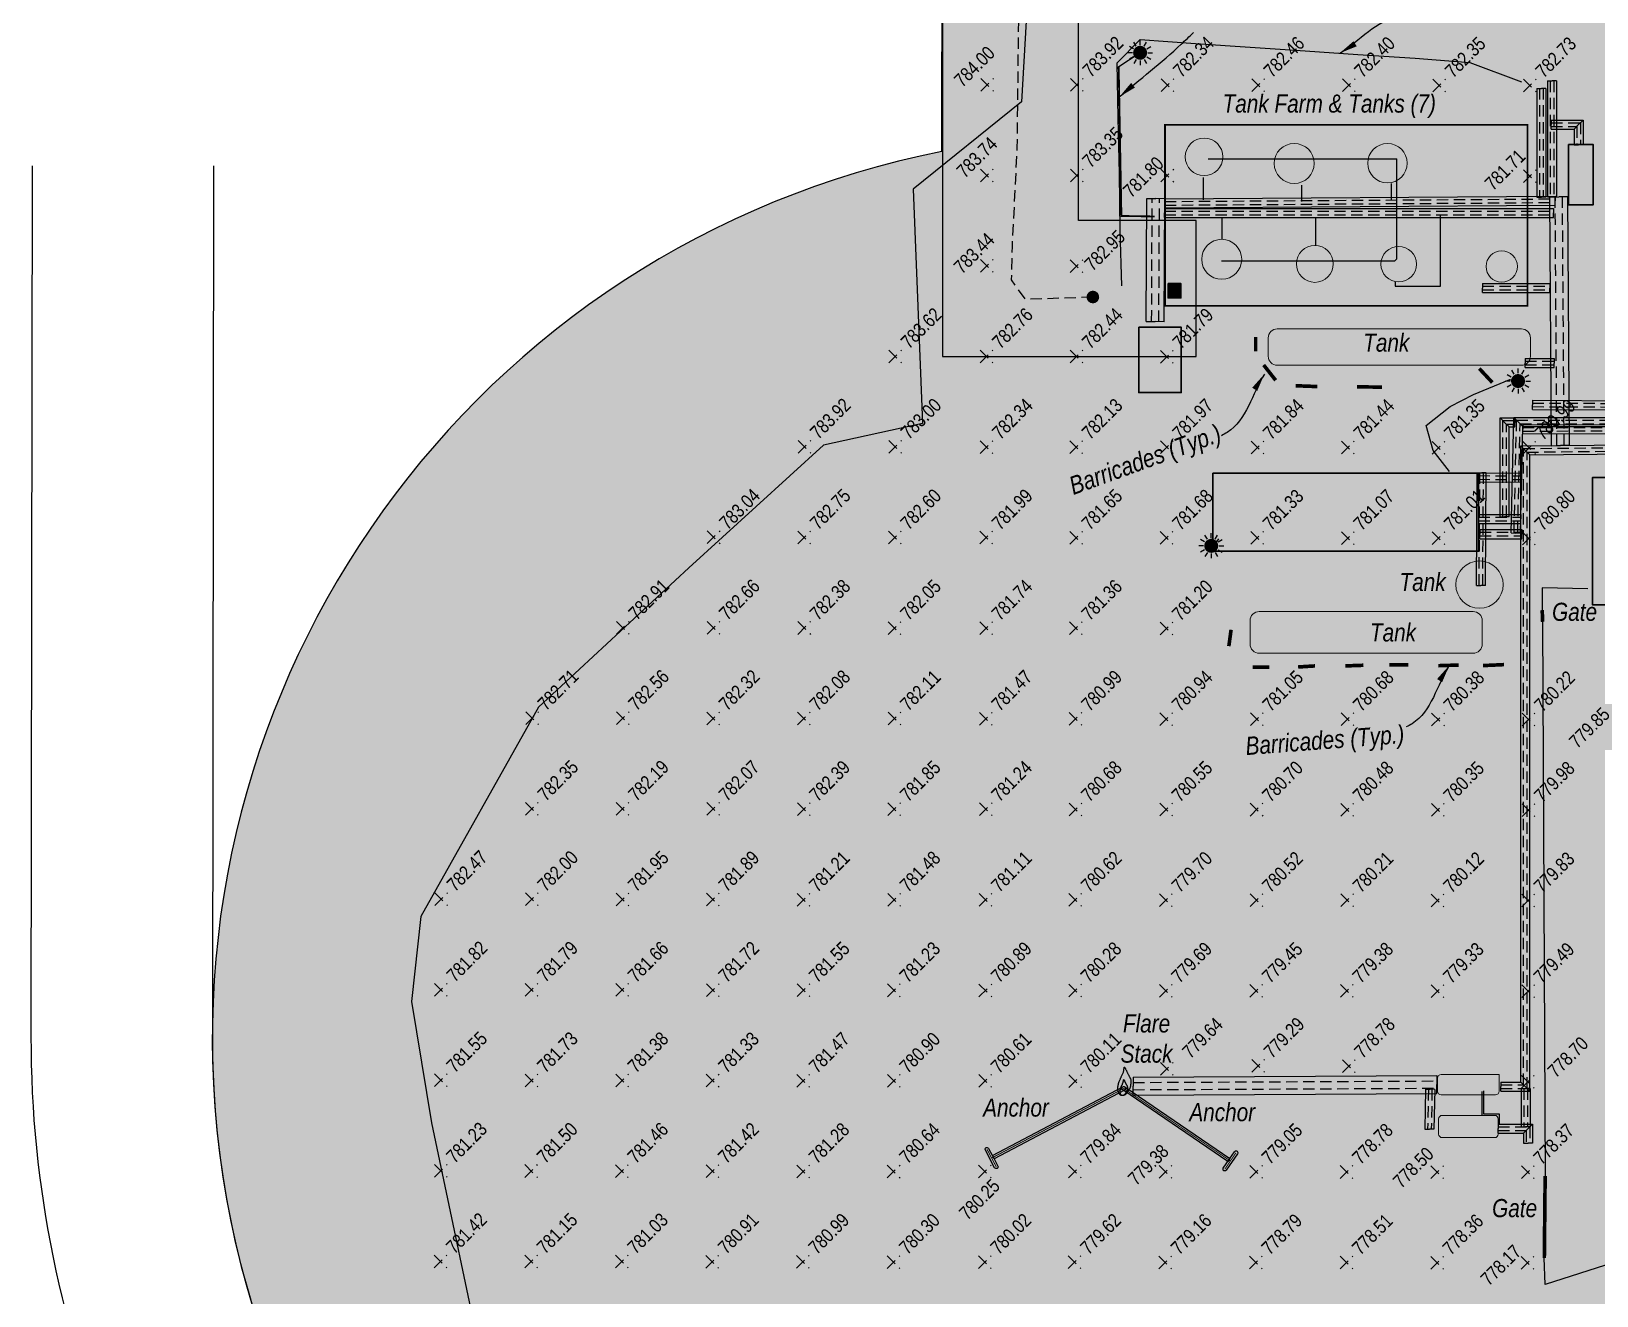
# Model space of a CAD drawing. Extents: x 491646 to 495416, y 6042083 to 6043807.
# Drawn here: x 493519 to 494383, y 6042738 to 6043436 of the extents above; entities that cross this region are included whole.
import ezdxf

# ---------------------------------------------------------------- set-up
doc = ezdxf.new("R2010")
doc.units = 0
doc.header["$LTSCALE"] = 5
doc.header["$PDMODE"] = 3
doc.header["$PDSIZE"] = 3.5
for name, pattern in [('DASHED4', [1.875, 1.25, -0.625]), ('foc-TIELINE', [1.875, 1.25, -0.625]), ('UG_PIPE', [1.875, 1.25, -0.625])]:
    doc.linetypes.add(name, pattern=pattern)
for name, color, linetype in [('AS-CABLE', 224, 'foc-CABLE'), ('AS-FENCE', 48, 'foc-FENCE'), ('AS-PIPE-UG', 44, 'UG_PIPE'), ('AS-POWER-T', 104, 'Continuous'), ('AS-ROADS', 254, 'Continuous'), ('AS-SYMBOL', 7, 'Continuous'), ('C-RW', 13, 'Continuous'), ('CG-NOTES', 7, 'Continuous'), ('P-PROPOSED-H', 21, 'Continuous'), ('T-TIE', 201, 'foc-TIELINE')]:
    doc.layers.add(name, color=color, linetype=linetype)
for name, color, linetype, lineweight in [('AS-GENERAL', 48, 'Continuous', 18), ('T-TEXT', 48, 'Continuous', 18), ('T-TIE-T', 201, 'Continuous', 18)]:
    doc.layers.add(name, color=color, linetype=linetype, lineweight=lineweight)
for name, color, linetype, true_color in [('AS-PIPE-AG', 7, 'Continuous', 0x7d00fa), ('AS-PIPE-RACK', 7, 'Continuous', 0xc48aff), ('AS-STRUCTURE-H', 7, 'Continuous', 0xa8a8a8)]:
    doc.layers.add(name, color=color, linetype=linetype, true_color=true_color)
doc.layers.add('AS-STRUCTURE', color=7, linetype='Continuous', lineweight=30, true_color=0x595959)
doc.styles.add('80CG', font='ARIALN.TTF', dxfattribs={"height": 10})
doc.styles.add('80L', font='ARIALN.TTF', dxfattribs={"height": 10})
doc.styles.add('ELEVATION', font='ARIALN.TTF', dxfattribs={"height": 2.5})
doc.styles.add('foc-LtypeFont', font='ARIALN.TTF', dxfattribs={"height": 7.35})
doc.linetypes.add('foc-CABLE', pattern='A,2,-1,["C",foc-LtypeFont,S=0.2,R=0,X=-0.625,Y=-0.75],-1.24,8', length=12.24)
doc.linetypes.add('foc-FENCE', pattern='A,10,-1,["X",foc-LtypeFont,S=0.2,R=0,X=-0.625,Y=-0.75],-1.24', length=12.24)
doc.dimstyles.new('Compass 5 000', dxfattribs={"dimscale": 5, "dimtxt": 9, "dimasz": 2, "dimexe": 0.2, "dimexo": 0.0625, "dimgap": 0.5, "dimtad": 0, "dimtih": 1, "dimtoh": 1, "dimzin": 0, "dimdsep": 46, "dimtxsty": '80CG', "dimcen": 0.1, "dimse1": 1, "dimse2": 1, "dimclrd": 256, "dimclrt": 256, "dimaunit": 1, "dimadec": 4, "dimazin": 0, "dimtfac": 0.06, "dimtofl": 0, "dimtmove": 0, "dimatfit": 1, "dimfxl": 0.2, "dimtolj": 1, "dimtzin": 0, "dimlwd": -1, "dimarcsym": 0})

# ---------------------------------------------------------------- blocks, each defined once
blk = doc.blocks.new('lightpole')
h = blk.add_hatch(color=255)
h.dxf.hatch_style = 1
h.paths.add_polyline_path([(-0.78, 0, 1), (0.78, 0, 1)])
h.paths.add_polyline_path([(0.68, 0, -1), (-0.68, 0, -1)], flags=16)
h = blk.add_hatch(color=13)
h.dxf.hatch_style = 1
edge = h.paths.add_edge_path()
edge.add_arc((0, 0), 0.682, 0, 360)
at = {"color": 13}
for p, q in [((-0.86, 0), (-1.38, 0)), ((-0.75, 0.43), (-1.19, 0.69)), ((-0.43, 0.75), (-0.69, 1.19)), ((0, 0.86), (0, 1.38)), ((0.43, 0.75), (0.69, 1.19)), ((0.75, 0.43), (1.19, 0.69)), ((0.86, 0), (1.38, 0)), ((-0.75, -0.43), (-1.19, -0.69)), ((-0.43, -0.75), (-0.69, -1.19)), ((0, -0.86), (0, -1.38)), ((0.43, -0.75), (0.69, -1.19)), ((0.75, -0.43), (1.19, -0.69))]:
    blk.add_line(p, q, dxfattribs=at)
blk.add_circle((0, 0), 0.682, dxfattribs=at)
blk = doc.blocks.new('RISER')
h = blk.add_hatch(color=255)
h.dxf.hatch_style = 1
edge = h.paths.add_edge_path()
edge.add_arc((0, 0), 0.7, 0, 360)
blk.add_hatch(color=13).paths.add_polyline_path([(0.58, -0.15), (-0.58, -0.15, 0.774597)])
at = {"color": 13}
blk.add_line((-0.58, -0.15), (0.58, -0.15), dxfattribs=at)
blk.add_circle((0, 0), 0.6, dxfattribs=at)
blk = doc.blocks.new('*U61')
h = blk.add_hatch(color=255)
h.dxf.hatch_style = 1
edge = h.paths.add_edge_path()
edge.add_arc((0, 16.49), 0.2, 0, 180, ccw=False)
edge.add_line((0.2, 16.49), (0.2, 0.2))
edge.add_line((0.2, 0.2), (-0.2, 0.2))
edge.add_line((-0.2, 0.2), (-0.2, 16.49))
h = blk.add_hatch(color=255)
h.dxf.hatch_style = 1
edge = h.paths.add_edge_path()
edge.add_arc((-1.1, 0), 0.2, 90, 270, ccw=False)
edge.add_line((-1.1, 0.2), (0.2, 0.2))
edge.add_line((0.2, 0.2), (1.1, 0.2))
edge.add_arc((1.1, 0), 0.2, -90, 90, ccw=False)
edge.add_line((1.1, -0.2), (-1.1, -0.2))
at = {"color": 255, "flags": 128}
blk.add_lwpolyline([(-0.2, 16.49, -1), (0.2, 16.49), (0.2, 0.2), (-0.2, 0.2)], format="xyb", close=True, dxfattribs=at)
at = {"color": 72, "const_width": 0.1, "flags": 128}
for points in [[(0, 16.49), (0, 0)], [(-1.1, 0), (1.1, 0)]]:
    blk.add_lwpolyline(points, dxfattribs=at)
at = {"color": 255}
blk.add_lwpolyline([(-1.1, -0.2, -1), (-1.1, 0.2), (0.2, 0.2), (1.1, 0.2, -1), (1.1, -0.2)], format="xyb", close=True, dxfattribs=at)
blk = doc.blocks.new('*U62')
h = blk.add_hatch(color=255)
h.dxf.hatch_style = 1
edge = h.paths.add_edge_path()
edge.add_arc((0, 14.25), 0.2, 0, 180, ccw=False)
edge.add_line((0.2, 14.25), (0.2, 0.2))
edge.add_line((0.2, 0.2), (-0.2, 0.2))
edge.add_line((-0.2, 0.2), (-0.2, 14.25))
h = blk.add_hatch(color=255)
h.dxf.hatch_style = 1
edge = h.paths.add_edge_path()
edge.add_arc((-1.1, 0), 0.2, 90, 270, ccw=False)
edge.add_line((-1.1, 0.2), (0.2, 0.2))
edge.add_line((0.2, 0.2), (1.1, 0.2))
edge.add_arc((1.1, 0), 0.2, -90, 90, ccw=False)
edge.add_line((1.1, -0.2), (-1.1, -0.2))
at = {"color": 255, "flags": 128}
blk.add_lwpolyline([(-0.2, 14.25, -1), (0.2, 14.25), (0.2, 0.2), (-0.2, 0.2)], format="xyb", close=True, dxfattribs=at)
at = {"color": 72, "const_width": 0.1, "flags": 128}
for points in [[(0, 14.25), (0, 0)], [(-1.1, 0), (1.1, 0)]]:
    blk.add_lwpolyline(points, dxfattribs=at)
at = {"color": 255}
blk.add_lwpolyline([(-1.1, -0.2, -1), (-1.1, 0.2), (0.2, 0.2), (1.1, 0.2, -1), (1.1, -0.2)], format="xyb", close=True, dxfattribs=at)
blk = doc.blocks.new('FLARE')
h = blk.add_hatch(color=255)
h.dxf.hatch_style = 1
h.paths.add_polyline_path([(0.16, 2.41, 0.114147), (0.13, 2.43), (0.11, 2.44, 0.261551), (0.01, 2.42), (0, 2.41, 0.131268), (-0.03, 2.37), (-0.04, 2.35, 0.041497), (-0.05, 2.33), (-0.05, 2.29, 0.015174), (-0.05, 2.29), (-0.06, 2.24, 0.004376), (-0.06, 2.24), (-0.07, 2.18), (-0.08, 2.11), (-0.09, 2.05), (-0.1, 1.98), (-0.12, 1.91), (-0.14, 1.83), (-0.17, 1.76), (-0.19, 1.68), (-0.22, 1.61), (-0.26, 1.53), (-0.29, 1.46), (-0.32, 1.39), (-0.36, 1.32), (-0.39, 1.25, 0.000505), (-0.39, 1.25), (-0.43, 1.18, 0.002398), (-0.43, 1.18), (-0.46, 1.1, 0.004177), (-0.46, 1.1), (-0.5, 1.03, 0.005735), (-0.5, 1.03), (-0.53, 0.95, 0.006994), (-0.53, 0.95), (-0.56, 0.87, 0.00791), (-0.57, 0.87), (-0.6, 0.78, 0.008323), (-0.6, 0.78), (-0.63, 0.69, 0.008095), (-0.63, 0.68), (-0.66, 0.59, 0.008067), (-0.66, 0.59), (-0.68, 0.49, 0.008387), (-0.68, 0.49), (-0.7, 0.39, 0.009056), (-0.71, 0.38), (-0.72, 0.28, 0.010123), (-0.72, 0.28), (-0.74, 0.18, 0.011689), (-0.74, 0.18), (-0.75, 0.08, 0.013925), (-0.75, 0.08), (-0.75, -0.02, 0.016488), (-0.75, -0.02), (-0.75, -0.11, 0.017255), (-0.75, -0.12), (-0.74, -0.2, 0.01735), (-0.74, -0.2), (-0.73, -0.28, 0.017311), (-0.73, -0.29), (-0.71, -0.36, 0.01715), (-0.71, -0.36), (-0.69, -0.43, 0.016886), (-0.69, -0.44), (-0.66, -0.5, 0.016546), (-0.66, -0.5), (-0.63, -0.56, 0.016164), (-0.63, -0.56), (-0.6, -0.61, 0.016329), (-0.6, -0.62), (-0.57, -0.66, 0.018828), (-0.57, -0.67), (-0.54, -0.71, 0.022087), (-0.53, -0.71), (-0.5, -0.75, 0.025345), (-0.49, -0.76), (-0.46, -0.78, 0.028234), (-0.45, -0.79), (-0.42, -0.82, 0.030298), (-0.41, -0.82), (-0.37, -0.84, 0.031129), (-0.36, -0.85), (-0.32, -0.86, 0.030544), (-0.31, -0.87), (-0.27, -0.88, 0.028465), (-0.26, -0.88), (-0.22, -0.89, 0.025311), (-0.21, -0.89), (-0.16, -0.89, 0.02283), (-0.15, -0.89), (-0.11, -0.89, 0.021226), (-0.1, -0.89), (-0.05, -0.88, 0.020401), (-0.04, -0.88), (0, -0.87, 0.020299), (0.01, -0.87), (0.05, -0.85, 0.020911), (0.06, -0.85), (0.11, -0.83, 0.022277), (0.11, -0.83), (0.15, -0.81, 0.023712), (0.16, -0.8), (0.2, -0.78, 0.022408), (0.21, -0.78), (0.24, -0.75, 0.01993), (0.25, -0.74), (0.28, -0.72, 0.017146), (0.28, -0.71), (0.31, -0.68, 0.014211), (0.32, -0.68), (0.35, -0.64, 0.011221), (0.35, -0.64), (0.37, -0.61, 0.008212), (0.38, -0.61), (0.4, -0.57, 0.005172), (0.4, -0.57), (0.42, -0.54, 0.002523), (0.43, -0.54), (0.45, -0.5, 0.001671), (0.45, -0.5), (0.47, -0.47, 0.001229), (0.47, -0.47), (0.49, -0.44, 0.00075), (0.49, -0.44), (0.51, -0.41, 0.00026), (0.51, -0.41), (0.54, -0.37), (0.56, -0.34), (0.58, -0.3), (0.61, -0.27), (0.63, -0.23, 0.001311), (0.63, -0.23), (0.66, -0.19, 0.003726), (0.66, -0.19), (0.69, -0.15, 0.006065), (0.69, -0.14), (0.72, -0.1, 0.008452), (0.72, -0.1), (0.74, -0.05, 0.010991), (0.75, -0.05), (0.77, 0, 0.013767), (0.77, 0), (0.79, 0.05, 0.016839), (0.8, 0.05), (0.81, 0.1, 0.019104), (0.82, 0.11), (0.83, 0.15, 0.016987), (0.83, 0.16), (0.84, 0.21, 0.013636), (0.84, 0.21), (0.85, 0.26, 0.010244), (0.85, 0.27), (0.86, 0.31, 0.006846), (0.86, 0.32), (0.86, 0.37, 0.003419), (0.86, 0.37), (0.86, 0.41), (0.87, 0.46), (0.87, 0.5), (0.88, 0.54), (0.88, 0.59), (0.89, 0.63, 0.001278), (0.89, 0.63), (0.89, 0.67, 0.004735), (0.89, 0.67), (0.9, 0.71, 0.008354), (0.9, 0.72), (0.9, 0.76, 0.012059), (0.9, 0.76), (0.9, 0.8, 0.015712), (0.9, 0.81), (0.9, 0.85, 0.018457), (0.9, 0.85), (0.9, 0.89, 0.018102), (0.9, 0.9), (0.89, 0.94, 0.016533), (0.89, 0.95), (0.88, 0.99, 0.014576), (0.88, 0.99), (0.87, 1.03, 0.012435), (0.86, 1.04), (0.85, 1.08, 0.010283), (0.85, 1.09), (0.83, 1.13, 0.00824), (0.83, 1.13), (0.81, 1.18, 0.00638), (0.81, 1.18), (0.78, 1.23, 0.004735), (0.78, 1.23), (0.76, 1.29, 0.003388), (0.75, 1.29), (0.73, 1.34, 0.002345), (0.73, 1.34), (0.7, 1.4, 0.001492), (0.7, 1.4), (0.67, 1.46, 0.000746), (0.67, 1.46), (0.63, 1.51), (0.6, 1.57), (0.57, 1.62), (0.55, 1.68), (0.52, 1.73), (0.49, 1.78), (0.47, 1.83), (0.45, 1.87), (0.42, 1.92), (0.4, 1.97), (0.38, 2.02), (0.35, 2.08, 0.000332), (0.35, 2.08), (0.33, 2.13, 0.001849), (0.33, 2.13), (0.3, 2.19, 0.0038), (0.3, 2.19), (0.27, 2.24, 0.006473), (0.27, 2.24), (0.25, 2.29, 0.010865), (0.24, 2.3), (0.22, 2.34, 0.019524), (0.22, 2.34), (0.19, 2.38, 0.041077), (0.18, 2.39)])
at = {"color": 13, "flags": 128}
for points in [[(0.11, -0.72), (0.07, -0.74), (0.03, -0.76), (-0.02, -0.77), (-0.07, -0.78), (-0.11, -0.79), (-0.16, -0.79), (-0.2, -0.79), (-0.25, -0.78), (-0.29, -0.77), (-0.32, -0.76), (-0.36, -0.74), (-0.4, -0.71), (-0.43, -0.68), (-0.46, -0.65), (-0.49, -0.61), (-0.52, -0.56), (-0.54, -0.51), (-0.57, -0.46), (-0.59, -0.4), (-0.61, -0.33), (-0.63, -0.26), (-0.64, -0.19), (-0.65, -0.11), (-0.65, -0.02), (-0.65, 0.07), (-0.64, 0.17), (-0.63, 0.27), (-0.61, 0.36), (-0.58, 0.46), (-0.56, 0.56), (-0.53, 0.66), (-0.5, 0.75), (-0.47, 0.83), (-0.44, 0.91), (-0.41, 0.99), (-0.37, 1.06), (-0.34, 1.13), (-0.3, 1.2), (-0.27, 1.27), (-0.23, 1.34), (-0.2, 1.42), (-0.16, 1.49), (-0.13, 1.57), (-0.1, 1.65), (-0.07, 1.73), (-0.04, 1.8), (-0.02, 1.88), (0, 1.96), (0.01, 2.03), (0.02, 2.1), (0.03, 2.17), (0.04, 2.22), (0.05, 2.27), (0.05, 2.31), (0.06, 2.34), (0.08, 2.35), (0.09, 2.34), (0.11, 2.32), (0.13, 2.29), (0.16, 2.25), (0.18, 2.2), (0.21, 2.14), (0.24, 2.09), (0.26, 2.03), (0.29, 1.98), (0.31, 1.93), (0.33, 1.88), (0.36, 1.83), (0.38, 1.78), (0.41, 1.73), (0.43, 1.68), (0.46, 1.63), (0.49, 1.58), (0.52, 1.52), (0.55, 1.47), (0.58, 1.41), (0.61, 1.35), (0.64, 1.3), (0.67, 1.24), (0.69, 1.19), (0.72, 1.14), (0.74, 1.09), (0.75, 1.05), (0.77, 1), (0.78, 0.96), (0.79, 0.92), (0.8, 0.88), (0.8, 0.84), (0.8, 0.8), (0.8, 0.76), (0.8, 0.72), (0.79, 0.68), (0.79, 0.64), (0.78, 0.6), (0.78, 0.56), (0.77, 0.51), (0.77, 0.47), (0.76, 0.42), (0.76, 0.37), (0.76, 0.33), (0.75, 0.28), (0.74, 0.23), (0.73, 0.18), (0.72, 0.13), (0.7, 0.09), (0.68, 0.04), (0.66, 0), (0.63, -0.05), (0.61, -0.09), (0.58, -0.13), (0.55, -0.17), (0.53, -0.21), (0.5, -0.25), (0.48, -0.28), (0.45, -0.32), (0.43, -0.35), (0.41, -0.38), (0.39, -0.42), (0.37, -0.45), (0.34, -0.48), (0.32, -0.51), (0.3, -0.55), (0.27, -0.58), (0.24, -0.61), (0.21, -0.64), (0.18, -0.67), (0.15, -0.7)], [(0.02, -0.75), (-0.01, -0.76), (-0.03, -0.77), (-0.05, -0.78), (-0.08, -0.78), (-0.11, -0.79), (-0.13, -0.79), (-0.16, -0.79), (-0.18, -0.78), (-0.2, -0.78), (-0.23, -0.77), (-0.25, -0.76), (-0.26, -0.74), (-0.28, -0.73), (-0.3, -0.71), (-0.32, -0.69), (-0.33, -0.66), (-0.35, -0.63), (-0.36, -0.6), (-0.37, -0.57), (-0.39, -0.53), (-0.4, -0.49), (-0.4, -0.45), (-0.41, -0.41), (-0.41, -0.36), (-0.41, -0.31), (-0.4, -0.25), (-0.39, -0.2), (-0.38, -0.14), (-0.37, -0.09), (-0.36, -0.03), (-0.34, 0.02), (-0.32, 0.07), (-0.31, 0.12), (-0.29, 0.16), (-0.27, 0.21), (-0.25, 0.25), (-0.23, 0.29), (-0.21, 0.33), (-0.19, 0.37), (-0.17, 0.41), (-0.15, 0.45), (-0.14, 0.49), (-0.12, 0.53), (-0.1, 0.58), (-0.08, 0.62), (-0.07, 0.66), (-0.06, 0.71), (-0.05, 0.75), (-0.04, 0.79), (-0.03, 0.83), (-0.03, 0.87), (-0.02, 0.9), (-0.02, 0.93), (-0.01, 0.95), (-0.01, 0.96), (0, 0.97), (0.01, 0.96), (0.02, 0.95), (0.03, 0.94), (0.04, 0.91), (0.06, 0.88), (0.07, 0.86), (0.09, 0.82), (0.1, 0.79), (0.12, 0.76), (0.13, 0.74), (0.14, 0.71), (0.16, 0.68), (0.17, 0.65), (0.18, 0.63), (0.2, 0.6), (0.21, 0.57), (0.23, 0.54), (0.25, 0.51), (0.26, 0.47), (0.28, 0.44), (0.3, 0.41), (0.31, 0.38), (0.33, 0.35), (0.34, 0.32), (0.36, 0.29), (0.37, 0.27), (0.38, 0.24), (0.39, 0.22), (0.39, 0.19), (0.4, 0.17), (0.4, 0.15), (0.41, 0.13), (0.41, 0.1), (0.41, 0.08), (0.4, 0.06), (0.4, 0.04), (0.4, 0.01), (0.39, -0.01), (0.39, -0.03), (0.39, -0.06), (0.39, -0.08), (0.38, -0.11), (0.38, -0.14), (0.38, -0.16), (0.38, -0.19), (0.37, -0.22), (0.37, -0.24), (0.36, -0.27), (0.35, -0.3), (0.34, -0.32), (0.32, -0.35), (0.31, -0.37), (0.3, -0.4), (0.28, -0.42), (0.27, -0.44), (0.25, -0.46), (0.24, -0.48), (0.22, -0.5), (0.21, -0.52), (0.2, -0.54), (0.19, -0.56), (0.17, -0.58), (0.16, -0.6), (0.15, -0.61), (0.14, -0.63), (0.12, -0.65), (0.11, -0.67), (0.09, -0.69), (0.08, -0.7), (0.06, -0.72), (0.04, -0.74)]]:
    blk.add_lwpolyline(points, close=True, dxfattribs=at)

msp = doc.modelspace()

# ---------------------------------------------------------------- hatches: boundary and pattern name
at = {"layer": 'AS-ROADS'}
h = msp.add_hatch(color=256, dxfattribs=at)
h.dxf.hatch_style = 1
h.paths.add_polyline_path([(495416.122, 6043512.156), (495416.122, 6043554.565), (494110.862, 6043555.908), (494071.604, 6043496.336), (494065.784, 6043397.45), (494006.097, 6043349.284), (494011.19, 6043219.859), (493956.497, 6043207.909), (493882.29, 6043140.288), (493799.352, 6043063.215), (493734.372, 6042947.761), (493729.221, 6042900.696), (493740.258, 6042833.774), (493770.489, 6042689.418), (493796.277, 6042639.331), (493861.861, 6042570), (493889.997, 6042538.508), (494132.686, 6042494.506), (494452.23, 6042531.668), (494571.913, 6042609.476), (494666.033, 6042657.089), (494738.076, 6042655.928), (494799.661, 6042695.413), (494840.33, 6042791.801), (494891.667, 6042899.062), (494913.744, 6043060.484), (494931.261, 6043092.06), (494923.128, 6043253.482), (494870.839, 6043315.032), (494704.676, 6043398.646), (494629.147, 6043425.356), (494637.281, 6043485.744), (494673.303, 6043515.938)])
at = {"layer": 'AS-STRUCTURE-H'}
h = msp.add_hatch(color=256, dxfattribs=at)
h.dxf.hatch_style = 1
h.paths.add_polyline_path([(494367.8, 6043374.003), (494381.363, 6043374.003), (494381.363, 6043340.611), (494367.8, 6043340.611)])
h = msp.add_hatch(color=256, dxfattribs=at)
h.dxf.hatch_style = 1
h.paths.add_polyline_path([(494146.791, 6043297.15), (494153.879, 6043297.15), (494153.879, 6043289.211), (494146.791, 6043289.211)])
h = msp.add_hatch(color=256, dxfattribs=at)
h.dxf.hatch_style = 1
h.paths.add_polyline_path([(494130.589, 6043272.996), (494154.055, 6043272.996), (494154.055, 6043236.951), (494130.589, 6043236.951)])
h = msp.add_hatch(color=256, dxfattribs=at)
h.dxf.hatch_style = 1
h.paths.add_polyline_path([(494171.464, 6043192.536), (494318.099, 6043192.536), (494318.099, 6043149.383), (494171.464, 6043149.383)])
h = msp.add_hatch(color=256, dxfattribs=at)
h.dxf.hatch_style = 1
h.paths.add_polyline_path([(494406.57, 6043119.796), (494380.973, 6043119.796), (494380.973, 6043190.019), (494406.57, 6043190.019)])
at = {"layer": 'P-PROPOSED-H'}
h = msp.add_hatch(color=256, dxfattribs=at)
h.dxf.hatch_style = 1
edge = h.paths.add_edge_path()
edge.add_line((495019.455, 6042379.566), (495019.938, 6042629.435))
edge.add_line((495019.938, 6042629.435), (495021.403, 6043478.878))
edge.add_line((495021.403, 6043478.878), (494021.873, 6043480.428))
edge.add_line((494021.873, 6043480.428), (494021.778, 6043370.041))
edge.add_line((494021.778, 6043370.041), (494021.883, 6043369.983))
edge.add_arc((494119.014, 6042879.774), 499.739, 101.207434, 273.469934)
edge.add_line((494149.26, 6042380.95), (495019.455, 6042379.566))

# ---------------------------------------------------------------- linework, layer by layer
at = {"layer": 'AS-CABLE', "flags": 128}
for points in [[(494131.348, 6043424.553), (494119.028, 6043416.428)], [(494302.168, 6043193.368), (494293.153, 6043204.993), (494289.203, 6043218.708), (494302.438, 6043229.193), (494315.323, 6043235.943), (494335.468, 6043244.133), (494338.993, 6043243.933)], [(494171.873, 6043152.193), (494174.828, 6043156.298)], [(494171.873, 6043152.193), (494174.828, 6043156.298)]]:
    msp.add_lwpolyline(points, dxfattribs=at)
at = {"layer": 'AS-FENCE', "flags": 128}
for points in [[(494121.252, 6043295.957), (494120.392, 6043326.437), (494119.967, 6043357.852), (494119.187, 6043388.727), (494118.742, 6043419.087), (494131.427, 6043431.837), (494161.827, 6043429.742), (494192.157, 6043427.672), (494222.387, 6043425.587), (494251.492, 6043423.667), (494283.092, 6043421.612), (494313.287, 6043419.147), (494341.797, 6043408.532)], [(494378.523, 6043128.663), (494353.193, 6043129.188), (494353.298, 6043116.868)], [(494353.483, 6043110.453), (494354.823, 6042804.338)], [(494977.188, 6043078.523), (494871.943, 6043006.903), (494847.893, 6042902.363), (494756.938, 6042873.388), (494354.938, 6042744.518), (494354.433, 6042759.203)]]:
    msp.add_lwpolyline(points, dxfattribs=at)
at = {"layer": 'AS-FENCE', "const_width": 2, "flags": 128}
for points in [[(494353.248, 6043116.843), (494353.508, 6043110.378)], [(494354.883, 6042804.358), (494354.433, 6042759.203)]]:
    msp.add_lwpolyline(points, dxfattribs=at)
at = {"layer": 'AS-GENERAL', "const_width": 1}
msp.add_lwpolyline([(494145.05, 6043384.734), (494345.168, 6043384.734), (494345.168, 6043284.834), (494145.05, 6043284.834)], close=True, dxfattribs=at)
at = {"layer": 'AS-GENERAL', "const_width": 2, "flags": 128}
for points in [[(494195.115, 6043267.579), (494195.115, 6043259.75)], [(494199.502, 6043252.199), (494206.145, 6043243.75)], [(494318.528, 6043250.233), (494325.699, 6043242.538)], [(494217.241, 6043240.732), (494229.168, 6043240.279)], [(494251.017, 6043240.122), (494264.906, 6043239.971)], [(494180.305, 6043096.956), (494181.535, 6043106.02)], [(494193.454, 6043085.334), (494202.613, 6043085.334)], [(494218.537, 6043085.454), (494227.876, 6043086.052)], [(494244.602, 6043086.05), (494254.599, 6043086.409)], [(494268.929, 6043086.647), (494279.346, 6043086.647)], [(494295.988, 6043086.168), (494307.183, 6043086.527)], [(494320.618, 6043086.227), (494332.172, 6043086.765)]]:
    msp.add_lwpolyline(points, dxfattribs=at)
at = {"layer": 'AS-GENERAL'}
for points in [[(494207.025, 6043272.111), (494341.772, 6043272.111, -0.4142136), (494346.772, 6043267.111), (494346.772, 6043257.015, -0.4142136), (494341.772, 6043252.015), (494207.025, 6043252.015, -0.4142136), (494202.025, 6043257.015), (494202.025, 6043267.111, -0.4142136)], [(494315.171, 6043093.063), (494197.053, 6043093.063, -0.4142136), (494192.053, 6043098.063), (494192.053, 6043111.074, -0.4142136), (494197.053, 6043116.074), (494315.171, 6043116.074, -0.4142136), (494320.171, 6043111.074), (494320.171, 6043098.063, -0.4142136)], [(494297.495, 6042860.452), (494329.447, 6042860.452), (494329.447, 6042851.217, -0.4142136), (494327.447, 6042849.217), (494297.495, 6042849.217, -0.4142136), (494295.495, 6042851.217), (494295.495, 6042858.452, -0.4142136)], [(494298.097, 6042837.888), (494326.992, 6042837.888, -0.4142136), (494328.992, 6042835.888), (494328.992, 6042827.597, -0.4142136), (494326.992, 6042825.597), (494298.097, 6042825.597, -0.4142136), (494296.097, 6042827.597), (494296.097, 6042835.888, -0.4142136)]]:
    msp.add_lwpolyline(points, format="xyb", close=True, dxfattribs=at)
for centre, radius in [((494166.617, 6043367.107), 10.382), ((494216.378, 6043363.468), 11.031), ((494267.829, 6043363.594), 10.901), ((494176.378, 6043310.538), 11.035), ((494227.783, 6043307.988), 10.17), ((494274.046, 6043307.872), 9.784), ((494330.918, 6043306.597), 8.653), ((494318.654, 6043130.918), 13.06)]:
    msp.add_circle(centre, radius, dxfattribs=at)
at = {"layer": 'AS-PIPE-AG', "const_width": 1, "flags": 128}
msp.add_lwpolyline([(494139.403, 6043334.183), (494121.009, 6043334.482), (494119.505, 6043416.694)], dxfattribs=at)
at = {"layer": 'AS-PIPE-AG', "flags": 128}
for points in [[(494168.963, 6043366.08), (494273.085, 6043366.08)], [(494166.404, 6043343.304), (494166.404, 6043355.679)], [(494220.435, 6043351.46), (494220.435, 6043342.46)], [(494269.963, 6043352.304), (494269.963, 6043343.023)], [(494272.158, 6043298.273), (494272.158, 6043295.742), (494297.033, 6043295.742), (494297.033, 6043335.171)], [(494176.524, 6043321.572), (494176.524, 6043333.155)], [(494228.293, 6043318.145), (494228.293, 6043333.711)], [(494320.008, 6042851.164), (494320.008, 6042837.86)], [(494329.662, 6042833.061), (494329.662, 6042838.533), (494321.011, 6042838.533), (494321.011, 6042851.444)]]:
    msp.add_lwpolyline(points, dxfattribs=at)
msp.add_lwpolyline([(494176.204, 6043309.621), (494271.085, 6043309.621, 0.4142136), (494273.085, 6043311.621), (494273.085, 6043366.08)], format="xyb", dxfattribs=at)
at = {"layer": 'AS-PIPE-RACK', "linetype": 'Continuous'}
for p, q in [((494134.675, 6043276.138), (494134.993, 6043344.054)), ((494134.993, 6043344.054), (494139.992, 6043344.031)), ((494144.992, 6043344.008), (494139.992, 6043344.031)), ((494144.675, 6043276.091), (494144.992, 6043344.008)), ((494357.435, 6043344.907), (494362.435, 6043344.941)), ((494358.368, 6043207.626), (494357.435, 6043344.907)), ((494367.435, 6043344.975), (494362.435, 6043344.941)), ((494368.368, 6043207.694), (494367.435, 6043344.975)), ((494134.675, 6043276.138), (494139.675, 6043276.114)), ((494144.675, 6043276.091), (494139.675, 6043276.114)), ((494358.368, 6043207.626), (494363.368, 6043207.66)), ((494368.368, 6043207.694), (494363.368, 6043207.66)), ((494127.52, 6042859.079), (494295.122, 6042859.889)), ((494127.52, 6042859.079), (494127.545, 6042854.079)), ((494295.122, 6042859.889), (494295.146, 6042854.889)), ((494127.569, 6042849.079), (494127.545, 6042854.079)), ((494288.932, 6042852.344), (494288.534, 6042830.296)), ((494288.932, 6042852.344), (494291.432, 6042852.299)), ((494293.932, 6042852.253), (494291.432, 6042852.299)), ((494293.932, 6042852.253), (494293.533, 6042830.206)), ((494295.17, 6042849.889), (494295.146, 6042854.889)), ((494127.569, 6042849.079), (494295.17, 6042849.889)), ((494288.534, 6042830.296), (494291.034, 6042830.251)), ((494293.533, 6042830.206), (494291.034, 6042830.251))]:
    msp.add_line(p, q, dxfattribs=at)
at = {"layer": 'AS-PIPE-RACK', "linetype": 'DASHED4'}
for p, q in [((494137.675, 6043276.124), (494137.992, 6043344.04)), ((494141.675, 6043276.105), (494141.992, 6043344.022)), ((494361.368, 6043207.646), (494360.435, 6043344.928)), ((494365.368, 6043207.673), (494364.435, 6043344.955)), ((494127.535, 6042856.079), (494295.136, 6042856.889)), ((494127.554, 6042852.079), (494295.155, 6042852.889)), ((494290.432, 6042852.317), (494290.034, 6042830.269)), ((494292.432, 6042852.281), (494292.034, 6042830.233))]:
    msp.add_line(p, q, dxfattribs=at)
at = {"layer": 'AS-PIPE-UG', "flags": 128}
msp.add_lwpolyline([(494105.263, 6043289.668), (494068.148, 6043288.383), (494060.378, 6043299.158), (494060.823, 6043317.603), (494063.538, 6043371.783), (494064.573, 6043466.003), (494063.788, 6043546.763), (494072.038, 6043613.788)], dxfattribs=at)
at = {"layer": 'AS-ROADS', "flags": 128}
msp.add_lwpolyline([(495416.122, 6043554.565), (494110.862, 6043555.908), (494071.604, 6043496.336), (494065.784, 6043397.45), (494006.097, 6043349.284), (494011.19, 6043219.859), (493956.497, 6043207.909), (493882.29, 6043140.288), (493799.352, 6043063.215), (493734.372, 6042947.761), (493729.221, 6042900.696), (493740.258, 6042833.774), (493770.489, 6042689.418), (493796.277, 6042639.331), (493861.861, 6042570), (493889.997, 6042538.508), (494132.686, 6042494.506), (494452.23, 6042531.668)], dxfattribs=at)
at = {"layer": 'AS-STRUCTURE'}
for points in [[(494367.8, 6043374.003), (494381.363, 6043374.003), (494381.363, 6043340.611), (494367.8, 6043340.611)], [(494146.791, 6043297.15), (494153.879, 6043297.15), (494153.879, 6043289.211), (494146.791, 6043289.211)], [(494130.589, 6043272.996), (494154.055, 6043272.996), (494154.055, 6043236.951), (494130.589, 6043236.951)], [(494171.464, 6043192.536), (494318.099, 6043192.536), (494318.099, 6043149.383), (494171.464, 6043149.383)], [(494406.57, 6043119.796), (494380.973, 6043119.796), (494380.973, 6043190.019), (494406.57, 6043190.019)]]:
    msp.add_lwpolyline(points, close=True, dxfattribs=at)
at = {"layer": 'C-RW'}
msp.add_lwpolyline([(495101.977, 6043806.779), (495095.167, 6043705.996), (494022.261, 6043707.912), (494022.322, 6043256.902), (494162.23, 6043256.952), (494162.22, 6043331.913), (494097.273, 6043331.89), (494097.232, 6043632.817), (495165.226, 6043630.909), (495177.109, 6043806.779)], dxfattribs=at)
at = {"layer": 'C-RW', "flags": 128}
msp.add_lwpolyline([(494021.883, 6043369.983, 0.9346587), (494149.26, 6042380.95), (495019.455, 6042379.566), (495019.938, 6042629.435), (495021.403, 6043478.878), (494021.873, 6043480.428), (494021.778, 6043370.041)], format="xyb", dxfattribs=at)
at = {"layer": 'C-RW'}
msp.add_lwpolyline([(493619.955, 6043362.235), (493619.276, 6042881.183, 0.4329021), (494149.26, 6042380.95), (495019.455, 6042379.566), (495020.6, 6042972.705), (494871.045, 6042972.62), (494870.988, 6043072.568), (495120.741, 6043072.71), (495119.21, 6042279.459), (494152.067, 6042280.998, -0.4312586), (493519.328, 6042881.391), (493520.007, 6043362.235)], format="xyb", dxfattribs=at)
at = {"layer": 'CG-NOTES', "linetype": 'Continuous'}
for p, q in [((494350.338, 6043404.931), (494352.838, 6043404.931)), ((494350.338, 6043404.931), (494350.338, 6043344.757)), ((494355.338, 6043404.931), (494352.838, 6043404.931)), ((494355.338, 6043404.931), (494355.338, 6043344.757)), ((494356.203, 6043408.992), (494358.703, 6043408.992)), ((494356.203, 6043408.992), (494356.203, 6043345.014)), ((494361.203, 6043408.992), (494358.703, 6043408.992)), ((494361.203, 6043408.992), (494361.203, 6043345.014)), ((494358.22, 6043387.438), (494358.22, 6043384.938)), ((494358.22, 6043387.438), (494375.817, 6043387.438)), ((494375.817, 6043387.438), (494373.317, 6043384.938)), ((494375.817, 6043387.438), (494375.817, 6043373.66)), ((494358.22, 6043382.438), (494358.22, 6043384.938)), ((494358.22, 6043382.438), (494370.817, 6043382.438)), ((494370.817, 6043382.438), (494373.317, 6043384.938)), ((494370.817, 6043382.438), (494370.817, 6043373.66)), ((494370.817, 6043373.66), (494373.317, 6043373.66)), ((494375.817, 6043373.66), (494373.317, 6043373.66)), ((494145.033, 6043343.951), (494360.349, 6043345.398)), ((494145.033, 6043343.951), (494145.05, 6043341.451)), ((494350.338, 6043344.757), (494352.838, 6043344.757)), ((494355.338, 6043344.757), (494352.838, 6043344.757)), ((494356.203, 6043345.014), (494358.703, 6043345.014)), ((494361.203, 6043345.014), (494358.703, 6043345.014)), ((494360.349, 6043345.398), (494360.365, 6043342.898)), ((494360.382, 6043340.398), (494360.365, 6043342.898)), ((494144.778, 6043338.671), (494144.778, 6043336.171)), ((494144.778, 6043338.671), (494359.536, 6043338.671)), ((494144.778, 6043333.671), (494144.778, 6043336.171)), ((494145.067, 6043338.951), (494145.05, 6043341.451)), ((494145.067, 6043338.951), (494360.382, 6043340.398)), ((494359.536, 6043338.671), (494359.536, 6043336.171)), ((494359.536, 6043333.671), (494359.536, 6043336.171)), ((494144.778, 6043333.671), (494359.536, 6043333.671)), ((494320.35, 6043297.176), (494320.35, 6043294.676)), ((494320.35, 6043297.176), (494357.406, 6043297.176)), ((494320.35, 6043292.176), (494320.35, 6043294.676)), ((494320.35, 6043292.176), (494357.406, 6043292.176)), ((494357.406, 6043297.176), (494357.406, 6043294.676)), ((494357.406, 6043292.176), (494357.406, 6043294.676)), ((494343.787, 6043255.784), (494343.787, 6043253.284)), ((494343.787, 6043255.784), (494359.844, 6043255.784)), ((494343.787, 6043250.784), (494343.787, 6043253.284)), ((494343.787, 6043250.784), (494359.844, 6043250.784)), ((494359.844, 6043255.784), (494359.844, 6043253.284)), ((494359.844, 6043250.784), (494359.844, 6043253.284)), ((494347.973, 6043232.693), (494347.962, 6043230.193)), ((494347.973, 6043232.693), (494757.785, 6043230.81)), ((494330.007, 6043168.319), (494330.007, 6043223.007)), ((494330.007, 6043223.007), (494338.189, 6043223.007)), ((494330.007, 6043223.007), (494332.507, 6043220.507)), ((494336.22, 6043159.487), (494337.664, 6043223.179)), ((494337.664, 6043223.179), (494356.787, 6043223.179)), ((494337.664, 6043223.179), (494340.108, 6043220.679)), ((494338.189, 6043223.007), (494338.189, 6043220.507)), ((494347.95, 6043227.693), (494347.962, 6043230.193)), ((494347.95, 6043227.693), (494757.762, 6043225.81)), ((494356.787, 6043223.179), (494758.942, 6043223.179)), ((494356.787, 6043223.179), (494356.787, 6043220.679)), ((494335.007, 6043218.007), (494332.507, 6043220.507)), ((494335.007, 6043168.319), (494335.007, 6043218.007)), ((494335.007, 6043218.007), (494338.189, 6043218.007)), ((494338.189, 6043218.007), (494338.189, 6043220.507)), ((494342.552, 6043218.179), (494340.108, 6043220.679)), ((494341.219, 6043159.374), (494342.552, 6043218.179)), ((494342.517, 6043219.228), (494806.958, 6043219.625)), ((494342.517, 6043219.228), (494342.519, 6043216.728)), ((494342.521, 6043214.228), (494342.519, 6043216.728)), ((494342.521, 6043214.228), (494806.962, 6043214.625)), ((494342.552, 6043218.179), (494356.787, 6043218.179)), ((494356.787, 6043218.179), (494356.787, 6043220.679)), ((494356.787, 6043218.179), (494758.942, 6043218.179)), ((494341.413, 6043207.538), (494796.121, 6043212.459)), ((494341.413, 6042856.25), (494341.413, 6043207.538)), ((494341.413, 6043207.538), (494343.913, 6043205.065)), ((494346.413, 6043202.592), (494343.913, 6043205.065)), ((494346.413, 6043202.592), (494796.175, 6043207.459)), ((494346.413, 6042851.25), (494346.413, 6043202.592)), ((494316.937, 6043130.394), (494317.347, 6043192.606)), ((494317.347, 6043192.606), (494319.847, 6043192.589)), ((494318.082, 6043187.601), (494318.099, 6043190.101)), ((494318.082, 6043187.601), (494341.736, 6043187.445)), ((494318.115, 6043192.601), (494318.099, 6043190.101)), ((494318.115, 6043192.601), (494341.769, 6043192.445)), ((494322.347, 6043192.573), (494319.847, 6043192.589)), ((494321.937, 6043130.361), (494322.347, 6043192.573)), ((494341.736, 6043187.445), (494341.752, 6043189.945)), ((494341.769, 6043192.445), (494341.752, 6043189.945)), ((494318.092, 6043169.61), (494341.406, 6043169.671)), ((494318.092, 6043169.61), (494318.099, 6043167.11)), ((494318.105, 6043164.61), (494318.099, 6043167.11)), ((494318.105, 6043164.61), (494341.42, 6043164.671)), ((494318.781, 6043161.303), (494318.781, 6043158.803)), ((494318.781, 6043161.303), (494342.096, 6043161.303)), ((494330.007, 6043168.319), (494332.507, 6043168.319)), ((494335.007, 6043168.319), (494332.507, 6043168.319)), ((494341.406, 6043169.671), (494341.413, 6043167.171)), ((494341.42, 6043164.671), (494341.413, 6043167.171)), ((494342.096, 6043161.303), (494342.096, 6043158.803)), ((494318.781, 6043156.303), (494318.781, 6043158.803)), ((494318.781, 6043156.303), (494342.096, 6043156.303)), ((494336.22, 6043159.487), (494338.719, 6043159.43)), ((494341.219, 6043159.374), (494338.719, 6043159.43)), ((494342.096, 6043156.303), (494342.096, 6043158.803)), ((494316.937, 6043130.394), (494319.437, 6043130.378)), ((494321.937, 6043130.361), (494319.437, 6043130.378)), ((494330.449, 6042856.25), (494330.449, 6042853.75)), ((494330.449, 6042856.25), (494341.413, 6042856.25)), ((494330.449, 6042851.25), (494330.449, 6042853.75)), ((494330.449, 6042851.25), (494346.413, 6042851.25)), ((494341.413, 6042856.25), (494343.913, 6042853.75)), ((494341.662, 6042852.759), (494341.592, 6042831.626)), ((494341.662, 6042852.759), (494344.162, 6042852.75)), ((494346.413, 6042851.25), (494343.913, 6042853.75)), ((494346.662, 6042852.742), (494344.162, 6042852.75)), ((494346.662, 6042852.742), (494346.592, 6042831.609)), ((494328.992, 6042833.118), (494328.992, 6042830.618)), ((494328.992, 6042833.118), (494347.925, 6042833.118)), ((494347.925, 6042833.118), (494345.425, 6042830.618)), ((494347.925, 6042833.118), (494347.925, 6042822.619)), ((494328.992, 6042828.118), (494328.992, 6042830.618)), ((494328.992, 6042828.118), (494342.925, 6042828.118)), ((494341.592, 6042831.626), (494344.092, 6042831.618)), ((494342.925, 6042828.118), (494345.425, 6042830.618)), ((494342.925, 6042828.118), (494342.925, 6042822.619)), ((494346.592, 6042831.609), (494344.092, 6042831.618)), ((494342.925, 6042822.619), (494345.425, 6042822.619)), ((494347.925, 6042822.619), (494345.425, 6042822.619))]:
    msp.add_line(p, q, dxfattribs=at)
at = {"layer": 'CG-NOTES', "linetype": 'DASHED4'}
for p, q in [((494351.838, 6043404.931), (494351.838, 6043344.757)), ((494353.838, 6043404.931), (494353.838, 6043344.757)), ((494357.703, 6043408.992), (494357.703, 6043345.014)), ((494359.703, 6043408.992), (494359.703, 6043345.014)), ((494358.22, 6043385.938), (494374.317, 6043385.938)), ((494374.317, 6043385.938), (494374.317, 6043373.66)), ((494358.22, 6043383.938), (494372.317, 6043383.938)), ((494372.317, 6043383.938), (494372.317, 6043373.66)), ((494145.043, 6043342.451), (494360.359, 6043343.898)), ((494144.778, 6043337.171), (494359.536, 6043337.171)), ((494144.778, 6043335.171), (494359.536, 6043335.171)), ((494145.057, 6043340.451), (494360.372, 6043341.898)), ((494320.35, 6043295.676), (494357.406, 6043295.676)), ((494320.35, 6043293.676), (494357.406, 6043293.676)), ((494343.787, 6043254.284), (494359.844, 6043254.284)), ((494343.787, 6043252.284), (494359.844, 6043252.284)), ((494347.966, 6043231.193), (494757.778, 6043229.31)), ((494337.72, 6043159.453), (494339.131, 6043221.679)), ((494339.131, 6043221.679), (494356.787, 6043221.679)), ((494347.957, 6043229.193), (494757.769, 6043227.31)), ((494356.787, 6043221.679), (494758.942, 6043221.679)), ((494331.507, 6043168.319), (494331.507, 6043221.507)), ((494331.507, 6043221.507), (494338.189, 6043221.507)), ((494333.507, 6043168.319), (494333.507, 6043219.507)), ((494333.507, 6043219.507), (494338.189, 6043219.507)), ((494339.719, 6043159.408), (494341.086, 6043219.679)), ((494341.086, 6043219.679), (494356.787, 6043219.679)), ((494342.519, 6043217.728), (494806.959, 6043218.125)), ((494342.52, 6043215.728), (494806.961, 6043216.125)), ((494356.787, 6043219.679), (494758.942, 6043219.679)), ((494342.913, 6043206.054), (494796.137, 6043210.959)), ((494342.913, 6042854.75), (494342.913, 6043206.054)), ((494344.913, 6043204.076), (494796.159, 6043208.959)), ((494344.913, 6042852.75), (494344.913, 6043204.076)), ((494318.092, 6043189.101), (494341.746, 6043188.945)), ((494318.105, 6043191.101), (494341.759, 6043190.945)), ((494318.437, 6043130.385), (494318.847, 6043192.596)), ((494320.437, 6043130.371), (494320.847, 6043192.583)), ((494318.096, 6043168.11), (494341.41, 6043168.171)), ((494318.101, 6043166.11), (494341.416, 6043166.171)), ((494318.781, 6043159.803), (494342.096, 6043159.803)), ((494318.781, 6043157.803), (494342.096, 6043157.803)), ((494330.449, 6042854.75), (494342.913, 6042854.75)), ((494330.449, 6042852.75), (494344.913, 6042852.75)), ((494343.162, 6042852.754), (494343.092, 6042831.621)), ((494345.162, 6042852.747), (494345.092, 6042831.614)), ((494328.992, 6042831.618), (494346.425, 6042831.618)), ((494328.992, 6042829.618), (494344.425, 6042829.618)), ((494344.425, 6042829.618), (494344.425, 6042822.619)), ((494346.425, 6042831.618), (494346.425, 6042822.619))]:
    msp.add_line(p, q, dxfattribs=at)
at = {"layer": 'T-TIE'}
for p in [(494046.848, 6043406.883, 3920), (494096.448, 6043406.833, 3919.6), (494146.448, 6043406.733, 3911.7), (494196.448, 6043406.683, 3912.3), (494246.448, 6043406.633, 3912), (494296.448, 6043406.533, 3911.75), (494346.448, 6043406.483, 3913.65), (494046.748, 6043356.883, 3918.7), (494096.348, 6043356.833, 3916.75), (494146.348, 6043356.733, 3909), (494346.348, 6043356.483, 3908.55), (494046.648, 6043306.883, 3917.2), (494096.248, 6043306.833, 3914.75), (493996.148, 6043256.933, 3918.1), (494046.548, 6043256.883, 3913.8), (494096.148, 6043256.833, 3912.2), (494146.148, 6043256.733, 3908.95), (493946.048, 6043206.983, 3919.6), (493996.048, 6043206.933, 3915), (494046.498, 6043206.883, 3911.7), (494096.048, 6043206.833, 3910.65), (494146.048, 6043206.733, 3909.85), (494196.048, 6043206.683, 3909.2), (494246.048, 6043206.633, 3907.2), (494296.048, 6043206.533, 3906.75), (494346.048, 6043206.483, 3904.95), (493895.948, 6043157.083, 3915.2), (493945.948, 6043156.983, 3913.75), (493995.948, 6043156.933, 3913), (494046.398, 6043156.883, 3909.95), (494095.948, 6043156.833, 3908.25), (494145.948, 6043156.733, 3908.4), (494195.948, 6043156.683, 3906.65), (494245.948, 6043156.633, 3905.35), (494295.948, 6043156.533, 3905.05), (494345.948, 6043156.483, 3904), (493845.848, 6043107.133, 3914.55), (493895.848, 6043107.083, 3913.3), (493945.848, 6043106.983, 3911.9), (493995.848, 6043106.933, 3910.25), (494046.298, 6043106.883, 3908.7), (494095.848, 6043106.833, 3906.8), (494145.848, 6043106.733, 3906), (493795.748, 6043057.183, 3913.55), (493845.748, 6043057.133, 3912.8), (493895.748, 6043057.083, 3911.6), (493945.748, 6043056.983, 3910.4), (493995.748, 6043056.933, 3910.55), (494046.198, 6043056.883, 3907.35), (494095.748, 6043056.833, 3904.95), (494145.748, 6043056.733, 3904.7), (494195.748, 6043056.683, 3905.25), (494245.748, 6043056.633, 3903.4), (494295.748, 6043056.533, 3901.9), (494345.748, 6043056.483, 3901.1), (493795.648, 6043007.183, 3911.75), (493845.648, 6043007.133, 3910.95), (493895.648, 6043007.083, 3910.35), (493945.648, 6043006.983, 3911.95), (493995.648, 6043006.933, 3909.25), (494046.098, 6043006.883, 3906.2), (494095.648, 6043006.833, 3903.4), (494145.648, 6043006.733, 3902.75), (494195.648, 6043006.683, 3903.5), (494245.648, 6043006.633, 3902.4), (494295.648, 6043006.533, 3901.75), (494345.648, 6043006.483, 3899.9), (493745.548, 6042957.283, 3912.35), (493795.548, 6042957.183, 3910), (493845.548, 6042957.133, 3909.75), (493895.548, 6042957.083, 3909.45), (493945.548, 6042956.983, 3906.05), (493995.548, 6042956.933, 3907.4), (494045.998, 6042956.883, 3905.55), (494095.548, 6042956.833, 3903.1), (494145.548, 6042956.733, 3898.5), (494195.548, 6042956.683, 3902.6), (494245.548, 6042956.633, 3901.05), (494295.548, 6042956.533, 3900.6), (494345.548, 6042956.483, 3899.15), (493745.448, 6042907.283, 3909.1), (493795.448, 6042907.183, 3908.95), (493845.448, 6042907.133, 3908.3), (493895.448, 6042907.083, 3908.6), (493945.448, 6042906.983, 3907.75), (493995.448, 6042906.933, 3906.15), (494045.898, 6042906.883, 3904.45), (494095.448, 6042906.833, 3901.4), (494145.448, 6042906.733, 3898.45), (494195.448, 6042906.683, 3897.25), (494245.448, 6042906.633, 3896.9), (494295.448, 6042906.533, 3896.65), (494345.448, 6042906.483, 3897.45), (494196.459, 6042865.164, 3896.45), (494246.459, 6042865.114, 3893.9), (493745.398, 6042857.283, 3907.75), (493795.398, 6042857.183, 3908.65), (493845.398, 6042857.133, 3906.9), (493895.398, 6042857.083, 3906.65), (493945.398, 6042856.983, 3907.35), (493995.398, 6042856.933, 3904.5), (494045.798, 6042856.883, 3903.05), (494095.398, 6042856.833, 3900.55), (494146.037, 6042863.539, 3898.2), (494345.398, 6042856.483, 3893.5), (493745.298, 6042807.283, 3906.15), (493795.298, 6042807.183, 3907.5), (493845.298, 6042807.133, 3907.3), (493895.298, 6042807.083, 3907.1), (493945.298, 6042806.983, 3906.4), (493995.298, 6042806.933, 3903.2), (494045.698, 6042806.883, 3901.25), (494095.298, 6042806.833, 3899.2), (494145.298, 6042806.733, 3896.9), (494195.298, 6042806.683, 3895.25), (494245.298, 6042806.633, 3893.9), (494295.298, 6042806.533, 3892.5), (494345.298, 6042806.483, 3891.85), (493745.198, 6042757.283, 3907.1), (493795.198, 6042757.183, 3905.75), (493845.198, 6042757.133, 3905.15), (493895.198, 6042757.083, 3904.55), (493945.198, 6042756.983, 3904.95), (493995.198, 6042756.933, 3901.5), (494045.598, 6042756.883, 3900.1), (494095.198, 6042756.833, 3898.1), (494145.198, 6042756.733, 3895.8), (494195.198, 6042756.683, 3893.95), (494245.198, 6042756.633, 3892.55), (494295.198, 6042756.533, 3891.8), (494345.198, 6042756.483, 3890.85)]:
    msp.add_point(p, dxfattribs=at)

# ---------------------------------------------------------------- block references
at = {"layer": 'AS-SYMBOL'}
for name, p, xscale, yscale, zscale in [('lightpole', (494131.348, 6043424.553), 5, 5, 5), ('RISER', (494105.248, 6043289.713), 5, 5, 5), ('lightpole', (494339.938, 6043243.333), 5, 5, 5), ('lightpole', (494170.583, 6043152.348), 5, 5, 5), ('FLARE', (494122.278, 6042852.768), 4.997394299999845, 4.997394299999845, 24.98702624999914)]:
    msp.add_blockref(name, p, dxfattribs=dict(at, xscale=xscale, yscale=yscale, zscale=zscale))
for name, p, xscale, yscale, zscale, rotation in [('*U61', (494049.368, 6042814.338), 4.997394299999996, 4.997394299999996, 4.997394299999996, 297.7931850668808), ('*U62', (494181.158, 6042812.718), 4.997394299999863, 4.997394299999863, 4.997394299999863, 55.77657983187532)]:
    msp.add_blockref(name, p, dxfattribs=dict(at, xscale=xscale, yscale=yscale, zscale=zscale, rotation=rotation))

# ---------------------------------------------------------------- texts
at = {"layer": 'AS-GENERAL', "char_height": 10, "attachment_point": 1, "style": '80L'}
for s, width, insert in [('\\pxqc;{\\fArial Narrow|b0|i1|c0|p34;Tank Farm & Tanks (7)}', 119.42921, (494176.003, 6043401.543)), ('{\\fArial Narrow|b0|i1|c0|p34;Tank}', 40.92906, (494254.462, 6043269.548)), ('{\\fArial Narrow|b0|i1|c0|p34;Tank}', 40.92906, (494274.494, 6043137.388)), ('{\\fArial Narrow|b0|i1|c0|p34;Gate}', 24.66344, (494358.707, 6043120.927)), ('{\\fArial Narrow|b0|i1|c0|p34;Tank}', 40.92906, (494258.177, 6043109.543)), ('{\\fArial Narrow|b0|i1|c0|p34;Gate}', 24.66344, (494325.615, 6042791.711))]:
    msp.add_mtext_dynamic_manual_height_columns(s, width=width, gutter_width=50, heights=[0], dxfattribs=dict(at, insert=insert))
for insert, rotation in [((494090.102, 6043189.419), 20), ((494188.111, 6043046.678), 4.398579)]:
    msp.add_mtext_dynamic_manual_height_columns('\\pxqc;{\\fArial Narrow|b0|i1|c0|p34;Barricades (Typ.)}', width=89.84533, gutter_width=50, heights=[0], dxfattribs=dict(at, insert=insert, rotation=rotation))
at = {"layer": 'AS-POWER-T', "char_height": 9.99479, "attachment_point": 1, "style": '80L'}
for insert in [(494044.146, 6042847.21), (494157.978, 6042844.667)]:
    msp.add_mtext_dynamic_manual_height_columns('\\pxqc;{\\fArial Narrow|b0|i1|c0|p34;Anchor}', width=37.37246, gutter_width=49.974, heights=[0], dxfattribs=dict(at, insert=insert))
at = {"layer": 'T-TEXT', "linetype": 'Continuous', "insert": (494120.206, 6042893.656), "char_height": 9.99479, "attachment_point": 1, "style": '80L'}
msp.add_mtext_dynamic_manual_height_columns('\\pxqc;{\\fArial Narrow|b0|i1|c0|p34;Flare Stack}', width=29.348, gutter_width=49.974, heights=[0], dxfattribs=at)
at = {"layer": 'T-TIE-T', "char_height": 7.5, "width": 26, "attachment_point": 1, "rotation": 44.999991, "style": 'ELEVATION'}
for s, insert in [('783.92', (494098.801, 6043415.818)), ('782.73', (494348.801, 6043415.468)), ('784.00', (494027.899, 6043410.356)), ('783.74', (494029.256, 6043360.242)), ('783.35', (494098.701, 6043365.818)), ('781.71', (494320.794, 6043353.35)), ('781.80', (494121.122, 6043349.335)), ('782.95', (494099.801, 6043308.867)), ('783.44', (494027.716, 6043307.298)), ('783.62', (493998.501, 6043265.918)), ('782.76', (494048.901, 6043265.868)), ('782.44', (494098.501, 6043265.818)), ('781.79', (494148.501, 6043265.718)), ('783.92', (493948.401, 6043215.968)), ('783.00', (493998.401, 6043215.918)), ('782.34', (494048.851, 6043215.868)), ('782.13', (494098.401, 6043215.818)), ('781.97', (494148.401, 6043215.718)), ('781.84', (494198.401, 6043215.668)), ('781.44', (494248.401, 6043215.618)), ('781.35', (494298.401, 6043215.518)), ('780.99', (494348.401, 6043215.468)), ('783.04', (493898.301, 6043166.068)), ('782.75', (493948.301, 6043165.968)), ('782.60', (493998.301, 6043165.918)), ('781.99', (494048.751, 6043165.868)), ('781.65', (494098.301, 6043165.818)), ('781.68', (494148.301, 6043165.718)), ('781.33', (494198.301, 6043165.668)), ('781.07', (494248.301, 6043165.618)), ('781.01', (494298.301, 6043165.518)), ('780.80', (494348.301, 6043165.468)), ('782.91', (493848.201, 6043116.118)), ('782.66', (493898.201, 6043116.068)), ('782.38', (493948.201, 6043115.968)), ('782.05', (493998.201, 6043115.918)), ('781.74', (494048.651, 6043115.868)), ('781.36', (494098.201, 6043115.818)), ('781.20', (494148.201, 6043115.718)), ('782.71', (493798.101, 6043066.168)), ('782.56', (493848.101, 6043066.118)), ('782.32', (493898.101, 6043066.068)), ('782.08', (493948.101, 6043065.968)), ('781.47', (494048.551, 6043065.868)), ('780.99', (494098.101, 6043065.818)), ('780.94', (494148.101, 6043065.718)), ('781.05', (494198.101, 6043065.668)), ('782.11', (493998.101, 6043065.918)), ('780.68', (494248.101, 6043065.618)), ('780.38', (494298.101, 6043065.518)), ('782.35', (493798.001, 6043016.168)), ('782.19', (493848.001, 6043016.118)), ('782.07', (493898.001, 6043016.068)), ('782.39', (493948.001, 6043015.968)), ('781.85', (493998.001, 6043015.918)), ('781.24', (494048.451, 6043015.868)), ('780.68', (494098.001, 6043015.818)), ('780.55', (494148.001, 6043015.718)), ('780.70', (494198.001, 6043015.668)), ('780.48', (494248.001, 6043015.618)), ('780.35', (494298.001, 6043015.518)), ('782.47', (493747.901, 6042966.268)), ('782.00', (493797.901, 6042966.168)), ('781.95', (493847.901, 6042966.118)), ('781.89', (493897.901, 6042966.068)), ('781.21', (493947.901, 6042965.968)), ('781.48', (493997.901, 6042965.918)), ('781.11', (494048.351, 6042965.868)), ('780.62', (494097.901, 6042965.818)), ('779.70', (494147.901, 6042965.718)), ('780.52', (494197.901, 6042965.668)), ('780.21', (494247.901, 6042965.618)), ('780.12', (494297.901, 6042965.518)), ('781.82', (493747.801, 6042916.268)), ('781.79', (493797.801, 6042916.168)), ('781.66', (493847.801, 6042916.118)), ('781.72', (493897.801, 6042916.068)), ('781.55', (493947.801, 6042915.968)), ('781.23', (493997.801, 6042915.918)), ('780.89', (494048.251, 6042915.868)), ('780.28', (494097.801, 6042915.818)), ('779.69', (494147.801, 6042915.718)), ('779.45', (494197.801, 6042915.668)), ('779.38', (494247.801, 6042915.618)), ('779.33', (494297.801, 6042915.518)), ('779.64', (494153.803, 6042874.033)), ('779.29', (494198.812, 6042874.149)), ('778.78', (494248.812, 6042874.099)), ('781.55', (493747.751, 6042866.268)), ('781.73', (493797.751, 6042866.168)), ('781.38', (493847.751, 6042866.118)), ('781.33', (493897.751, 6042866.068)), ('781.47', (493947.751, 6042865.968)), ('780.90', (493997.751, 6042865.918)), ('780.61', (494048.151, 6042865.868)), ('780.11', (494097.751, 6042865.818)), ('778.70', (494355.495, 6042863.456)), ('781.23', (493747.651, 6042816.268)), ('781.50', (493797.651, 6042816.168)), ('781.46', (493847.651, 6042816.118)), ('781.42', (493897.651, 6042816.068)), ('781.28', (493947.651, 6042815.968)), ('780.64', (493997.651, 6042815.918)), ('779.84', (494097.651, 6042815.818)), ('779.05', (494197.651, 6042815.668)), ('778.78', (494247.651, 6042815.618)), ('779.38', (494123.883, 6042803.975)), ('778.50', (494270.151, 6042802.468)), ('780.25', (494030.691, 6042784.909)), ('781.42', (493747.551, 6042766.268)), ('781.15', (493797.551, 6042766.168)), ('781.03', (493847.551, 6042766.118)), ('780.91', (493897.551, 6042766.068)), ('780.99', (493947.551, 6042765.968)), ('780.30', (493997.551, 6042765.918)), ('780.02', (494047.951, 6042765.868)), ('779.62', (494097.551, 6042765.818)), ('779.16', (494147.551, 6042765.718)), ('778.79', (494197.551, 6042765.668)), ('778.51', (494247.551, 6042765.618)), ('778.36', (494297.551, 6042765.518))]:
    msp.add_mtext(s, dxfattribs=dict(at, insert=insert))
at = {"layer": 'T-TIE-T', "char_height": 7.5, "width": 26, "attachment_point": 1, "rotation": 44.999991, "style": 'ELEVATION', "bg_fill": 1, "box_fill_scale": 1.1, "bg_fill_color": 254, "bg_fill_transparency": 0}
for s, insert in [('782.34', (494148.801, 6043415.718)), ('782.46', (494198.801, 6043415.668)), ('782.40', (494248.801, 6043415.618)), ('782.35', (494298.801, 6043415.518)), ('780.22', (494348.101, 6043065.468)), ('779.85', (494367.343, 6043045.297)), ('779.98', (494348.001, 6043015.468)), ('779.83', (494347.901, 6042965.468)), ('779.49', (494347.801, 6042915.468)), ('778.37', (494347.651, 6042815.468)), ('778.17', (494318.503, 6042748.591))]:
    msp.add_mtext(s, dxfattribs=dict(at, insert=insert))

# ---------------------------------------------------------------- leaders
at = {"layer": 'AS-GENERAL', "path_type": 1}
for points in [[(494199.945, 6043247.195), (494179.408, 6043214.966), (494176.182, 6043213.161)], [(494301.994, 6043086.361), (494281.457, 6043054.132), (494278.231, 6043052.326)]]:
    msp.add_leader(points, dimstyle='Compass 5 000', override={"dimgap": 0.5, "dimtad": 0}, dxfattribs=at)
at = {"layer": 'AS-PIPE-AG', "path_type": 1}
msp.add_leader([(494119.808, 6043400.161), (494154.004, 6043429.308), (494160.839, 6043435.793)], dimstyle='Compass 5 000', override={"dimgap": 0.5, "dimtad": 0}, dxfattribs=at)
at = {"layer": 'T-TEXT', "linetype": 'Continuous', "path_type": 1}
msp.add_leader([(494241.471, 6043424.328), (494274.366, 6043444.458), (494279.516, 6043444.844)], dimstyle='Compass 5 000', override={"dimgap": 0.5, "dimtad": 0}, dxfattribs=at)

doc.saveas('drawing.dxf')
